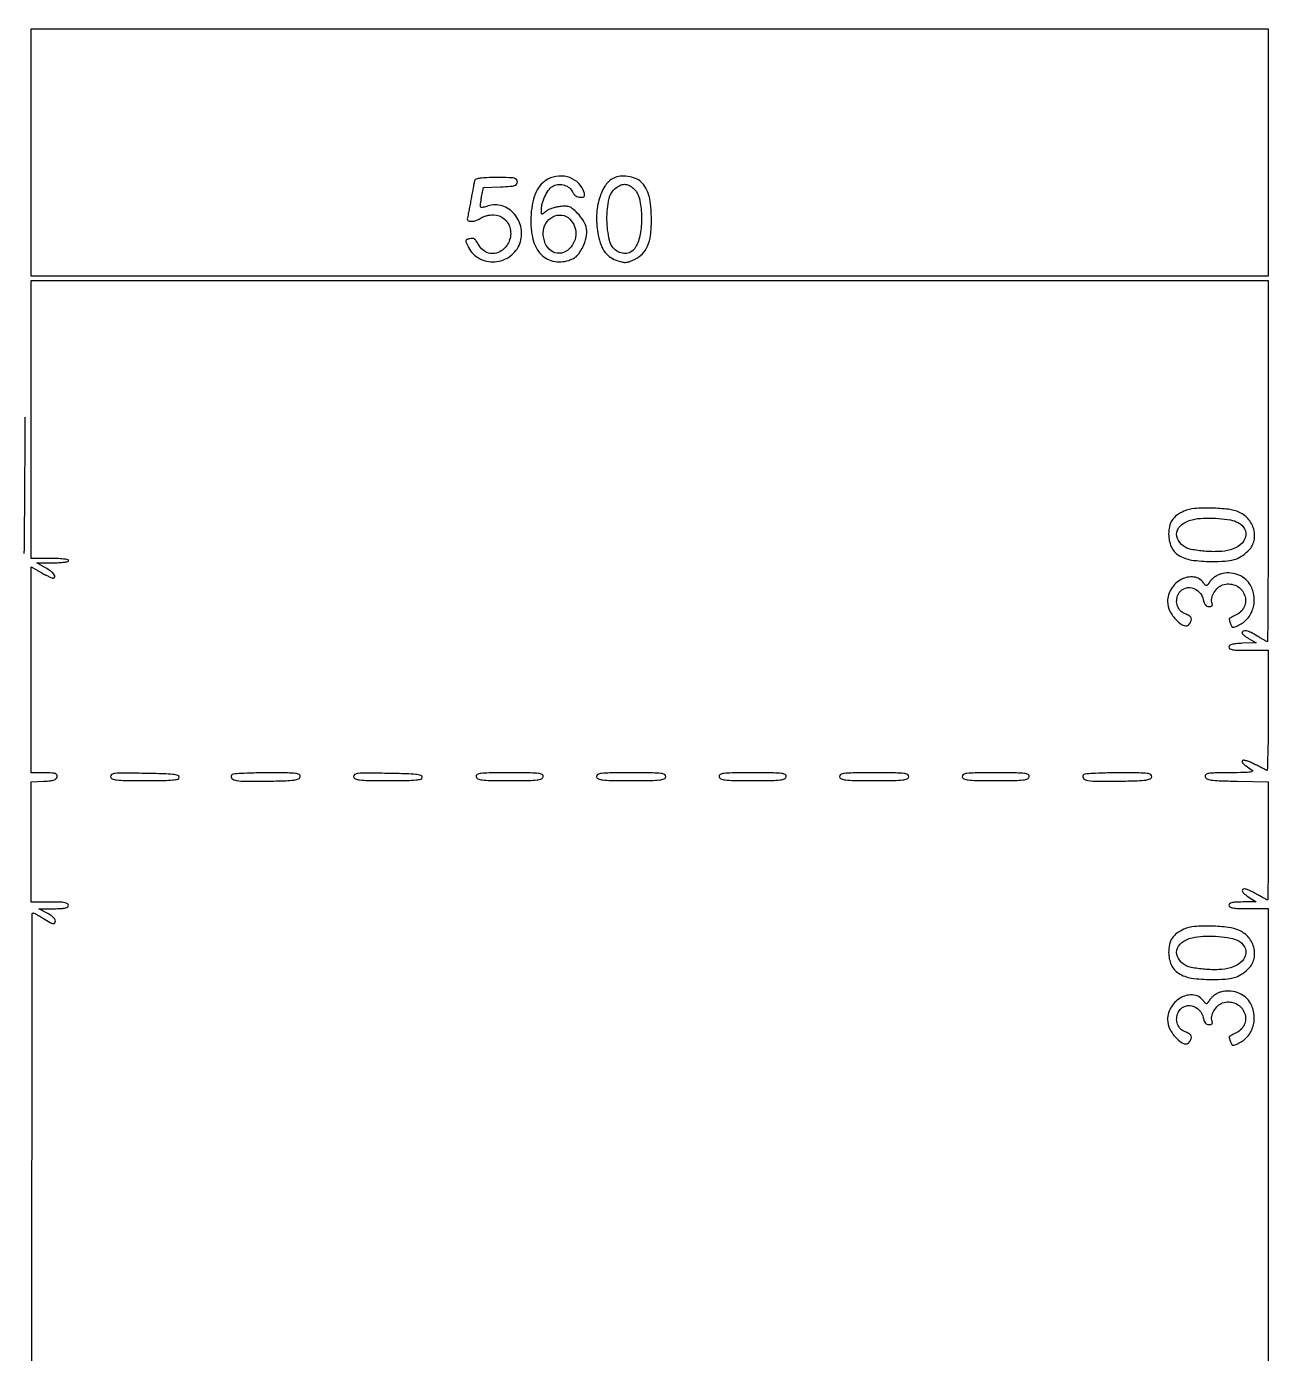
# Model space of a CAD drawing. Extents: x 0 to 836, y 5 to 589.
# Drawn here: x 546.8 to 594.8, y 268.6 to 319.9 of the extents above; entities that cross this region are included whole.
import ezdxf

# ---------------------------------------------------------------- set-up
doc = ezdxf.new("R2010")
doc.units = 0
doc.header["$MEASUREMENT"] = 0

msp = doc.modelspace()

# ---------------------------------------------------------------- linework, layer by layer
for points in [[(201.712326, 537.783562, -0.000001), (217.055896, 537.76491, -0.426088)], [(546.943559, 250.949215, -0.000176), (546.957638, 269.095817, -0.000001), (546.976289, 285.583213, -0.415883), (547.00245, 285.609167, -0.111035), (547.042209, 285.599941, -0.00754), (547.146667, 285.547635, -0.010506), (547.270054, 285.480175, -0.007675), (547.4043, 285.400307, 0.00846), (547.665569, 285.245422, 0.082579), (547.785625, 285.201132, 0.307657), (547.845, 285.226819, 0.142341), (547.8696, 285.311479, 0.168972), (547.849043, 285.370573, 0.03918), (547.776408, 285.448873, 0.036138), (547.673801, 285.530556, 0.0286), (547.55235, 285.60384), (547.2351, 285.771322), (547.80615, 285.775061, 0.009031), (548.098542, 285.782258, 0.045588), (548.260252, 285.804023, 0.104163), (548.346025, 285.843617, 0.236978), (548.3772, 285.9057, 0.266366), (548.340721, 285.969317, 0.088943), (548.2362, 286.007718, 0.037256), (548.037186, 286.027725, 0.00643), (547.6581, 286.0326), (546.939, 286.0326), (546.939, 288.354878), (546.939, 290.677156), (547.424628, 290.702528, 0.012571), (547.673624, 290.721824, 0.055818), (547.816848, 290.75295, 0.10964), (547.89832, 290.802222, 0.156356), (547.938431, 290.87595, 0.170556), (547.926974, 290.951859, 0.199387), (547.871117, 290.997916, 0.066037), (547.741567, 291.019358, 0.008037), (547.452803, 291.024), (546.939, 291.024), (546.939, 295.008239), (546.939, 298.992478), (547.313615, 298.772939, 0.010478), (547.464215, 298.68887, 0.013276), (547.606896, 298.61789, 0.011328), (547.728264, 298.564789, 0.097751), (547.785965, 298.5534, 0.337884), (547.844396, 298.597975, 0.233138), (547.827936, 298.683259, 0.071039), (547.694106, 298.815706, 0.030186), (547.482323, 298.953858), (547.1505, 299.142817), (547.76385, 299.144208, 0.012089), (548.00596, 299.150612, 0.022171), (548.202365, 299.169319, 0.019132), (548.349454, 299.195712, 0.352327), (548.3772, 299.2302, 0.362465), (548.347726, 299.265516, 0.015687), (548.176275, 299.291162, 0.019442), (547.94734, 299.309108, 0.009838), (547.6581, 299.3148), (546.939, 299.3148), (546.939, 304.6869), (546.939, 310.059), (570.8385, 310.059), (594.738, 310.059), (594.738, 303.0795, -0.00059), (594.73484, 300.403205, -0.000985), (594.725081, 298.150228, -0.000039), (594.712115, 296.11798, -0.412323), (594.694019, 296.1, -0.123338), (594.664957, 296.10728, -0.004527), (594.56454, 296.162128, -0.008014), (594.446563, 296.230464, -0.005516), (594.315, 296.3115, 0.025038), (594.077098, 296.445521, 0.062172), (593.888896, 296.511837, 0.131175), (593.770965, 296.506378, 0.326866), (593.7228, 296.440573, 0.190299), (593.738936, 296.39971, 0.029092), (593.803567, 296.33823, 0.029066), (593.892455, 296.271475, 0.021498), (593.99775, 296.207923), (594.2727, 296.0577), (593.74395, 296.032513, 0.011248), (593.486663, 296.01445, 0.045136), (593.331706, 295.985804, 0.089857), (593.245338, 295.943844, 0.239244), (593.2152, 295.884463, 0.284034), (593.253182, 295.822996, 0.076103), (593.36742, 295.786163, 0.033861), (593.580131, 295.766476, 0.006149), (593.9766, 295.7616), (594.738, 295.7616), (594.738, 293.42805, -0.002549), (594.733448, 292.535302, -0.004335), (594.719362, 291.788839, -0.000837), (594.700414, 291.140447, -0.540983), (594.67455, 291.124656, -0.005811), (594.632574, 291.145207, -0.000383), (594.51224, 291.205981, -0.000554), (594.368939, 291.278692, -0.000414), (594.211106, 291.359162, 0.018282), (594.053121, 291.432721, 0.027125), (593.909466, 291.48434, 0.025584), (593.792942, 291.512801, 0.248378), (593.745939, 291.498339, 0.275435), (593.732627, 291.445735, 0.127251), (593.770445, 291.383048, 0.04344), (593.879754, 291.293197, 0.006451), (594.117322, 291.134725, -0.495964), (594.120838, 291.087668, -0.151147), (594.043951, 291.052913, -0.026428), (593.797602, 291.035226, -0.003464), (593.272447, 291.028975, 0.003276), (592.678827, 291.022133, 0.034539), (592.437296, 291.001036, 0.125798), (592.330603, 290.955113, 0.283134), (592.300603, 290.87595, 0.245611), (592.365306, 290.794495, 0.070014), (592.525649, 290.748729, 0.026619), (592.835506, 290.722324, 0.003075), (593.533507, 290.704427), (594.738, 290.680954), (594.738, 288.399077, -0.001382), (594.735581, 287.524091, -0.002306), (594.728111, 286.787501, -0.000214), (594.718141, 286.130792, -0.409649), (594.704335, 286.1172, -0.118776), (594.680961, 286.122832, -0.002401), (594.572405, 286.179029, -0.005535), (594.44602, 286.24702, -0.003675), (594.302485, 286.327681, 0.011167), (594.153764, 286.408349, 0.013731), (594.01139, 286.476632, 0.012176), (593.889804, 286.527379, 0.090598), (593.82855, 286.539181, 0.188548), (593.748635, 286.508819, 0.340202), (593.736816, 286.443555, 0.103425), (593.822563, 286.338125, 0.028074), (593.99775, 286.211533), (594.2727, 286.03545), (593.74395, 286.034025, 0.010038), (593.475314, 286.027907, 0.04885), (593.324713, 286.006612, 0.11021), (593.244661, 285.967187, 0.227201), (593.2152, 285.9057, 0.273642), (593.253075, 285.841677, 0.084509), (593.36325, 285.803475, 0.035355), (593.573014, 285.7836, 0.005946), (593.9766, 285.7788), (594.738, 285.7788), (594.738, 227.8632)], [(835.446278, 121.592707, -0.000059), (835.429914, 203.53197, -0.00002), (835.42504, 321.569549), (835.424938, 588.3084), (835.769253, 588.3084, 0.013775), (835.969061, 588.313906, 0.121919), (836.052736, 588.339582, 0.232745), (836.087862, 588.394014, 0.064289), (836.086534, 588.49875), (836.0595, 588.6891), (420.497259, 588.710259, 0.000013), (261.145696, 588.714318, 0.000021), (126.989856, 588.708632)], [(718.0002, 512.4222), (718.0002, 320.588723, -0.000011), (717.997333, 194.273324, -0.000202)], [(604.852986, 529.408162, -0.000002), (620.423836, 529.389509, -0.550615)], [(238.738155, 529.614638, -0.000002), (224.300981, 529.63329, -0.415836)], [(308.18842, 529.408162, -0.000002), (322.638019, 529.38951, -0.415836)], [(531.796111, 538.074638, -0.000002), (517.6951, 538.093291, -0.426056)], [(413.368417, 538.074638, -0.000002), (399.676779, 538.093291, -0.415815)], [(693.315638, 481.579418, -0.000002), (693.334294, 494.031443, -0.550517)], [(336.166934, 548.220763, -0.000002), (326.827688, 548.233536, -0.413812)], [(693.109162, 421.684687, -0.000002), (693.090507, 409.236574, -0.415775)], [(689.941022, 529.408162, -0.000003), (701.809045, 529.389505, -0.550493)], [(333.609652, 529.614638, -0.000003), (323.198363, 529.633296, -0.415688)], [(383.716206, 529.408162, -0.000003), (394.123716, 529.389504, -0.425916)], [(604.231838, 387.151416, -0.000003), (604.250494, 398.693431, -0.41574)], [(718.148241, 147.565102, 0.000075), (718.164575, 211.571705, 0.000026), (718.1694, 303.889409), (718.1694, 512.350018)], [(546.6852, 304.7715, -0.000903), (546.681537, 302.744005, -0.001507), (546.670224, 301.037203, -0.000092), (546.655167, 299.50474, -0.411285)], [(598.142374, 133.226362, -0.000004), (607.061927, 133.207701, -0.425827)], [(717.979042, 153.570589, -0.000014), (717.95733, 128.915092, -0.566366)]]:
    msp.add_lwpolyline(points, format="xyb")
msp.add_lwpolyline([(594.738, 315.0081), (594.738, 310.2282), (570.8385, 310.2282), (546.939, 310.2282), (546.939, 315.0081), (546.939, 319.788), (570.8385, 319.788), (594.738, 319.788)], close=True)
for points in [[(564.075361, 313.92945, 0.02255), (564.05802, 313.861498, 0.002137), (564.023824, 313.693231, 0.002729), (563.984986, 313.492115, 0.002147), (563.945031, 313.2738, -0.001804), (563.904106, 313.049312, -0.001915), (563.862345, 312.829518, -0.001823), (563.824972, 312.640533, -0.008796), (563.801444, 312.53355, 0.039745), (563.785876, 312.433666, 0.193045), (563.802824, 312.380062, 0.188632), (563.852442, 312.352289, 0.03774), (563.955579, 312.345891, 0.049849), (564.04394, 312.355927, 0.030749), (564.14473, 312.384277, 0.030656), (564.241895, 312.425011, 0.047361), (564.31932, 312.472791, -0.068732), (564.404563, 312.520507, -0.03001), (564.528151, 312.560513, -0.028995), (564.666562, 312.587863, -0.034291), (564.799629, 312.597, -0.179822), (565.213349, 312.443236, -0.164577), (565.44503, 312.050422, -0.150691), (565.400453, 311.569773, -0.150917), (565.092914, 311.198047, -0.102459), (564.854759, 311.104074, -0.112636), (564.607347, 311.117125, -0.109373), (564.384615, 311.237335, -0.092118), (564.216941, 311.447119, 0.026345), (564.133702, 311.584965, 0.096487), (564.061688, 311.656561, 0.135642), (563.982328, 311.682902, 0.075329), (563.880119, 311.672694, 0.034678), (563.765943, 311.634954, 0.271415), (563.733319, 311.592231, 0.139326), (563.744091, 311.523188, 0.008024), (563.837819, 311.328, 0.156184), (564.252727, 310.90318, 0.14216), (564.854138, 310.778192, 0.138346), (565.441322, 310.994174, 0.145825), (565.814745, 311.481557, 0.137805), (565.868086, 312.070773, 0.129501), (565.609838, 312.61766, 0.138656), (565.132436, 312.941822, 0.165582), (564.591213, 312.937902, -0.015626), (564.4921, 312.906788, -0.022771), (564.402902, 312.886148, -0.019615), (564.330467, 312.875746, -0.225934), (564.304097, 312.885103, -0.212282), (564.293099, 312.913709, -0.010292), (564.30059, 313.017723, -0.015263), (564.316212, 313.144102, -0.010272), (564.341399, 313.287335), (564.413767, 313.6545), (565.066984, 313.679209, 0.006199), (565.447636, 313.698336, 0.055294), (565.612489, 313.727156, 0.160844), (565.69028, 313.780663, 0.163774), (565.7202, 313.869559, 0.187788), (565.68532, 313.959154, 0.157711), (565.59609, 314.009705, 0.046473), (565.401988, 314.031089, 0.004211), (564.913845, 314.0352, 0.007328), (564.536987, 314.029677, 0.024042), (564.288812, 314.010434, 0.032009), (564.127543, 313.97951, 0.261313)], [(566.9046, 313.97618, 0.091039), (566.647211, 313.777604, 0.071413), (566.450853, 313.484028, 0.058997), (566.317636, 313.093925, 0.035155), (566.248622, 312.607494, 0.065252), (566.300503, 311.738957, 0.12543), (566.595369, 311.111871, 0.165394), (567.088475, 310.806906, 0.137042), (567.7083, 310.835641, 0.03902), (567.889683, 310.911627, 0.072123), (568.019593, 311.004119, 0.063137), (568.128556, 311.138319, 0.023863), (568.246342, 311.349807, 0.05808), (568.379309, 311.720493, 0.096714), (568.391061, 312.050895, 0.097528), (568.277798, 312.359532, 0.059881), (568.037743, 312.665177, 0.02073), (567.857954, 312.830645, 0.087428), (567.731846, 312.90421, 0.092225), (567.591601, 312.928246, 0.024517), (567.364182, 312.91385, 0.029908), (567.20583, 312.886335, 0.026782), (567.045808, 312.839386, 0.027747), (566.906644, 312.781462, 0.071538), (566.816567, 312.720793, -0.010472), (566.708448, 312.62699, -0.297784), (566.67338, 312.622945, -0.274003), (566.653578, 312.65371, -0.009257), (566.6508, 312.803753, -0.072542), (566.68871, 313.063676, -0.047148), (566.802588, 313.345602, -0.048132), (566.958489, 313.58654, -0.118747), (567.123258, 313.715455, -0.094816), (567.331095, 313.765977, -0.089828), (567.547154, 313.737778, -0.093742), (567.73211, 313.637719, -0.11562), (567.851657, 313.482966, 0.05591), (567.905984, 313.392176, 0.077484), (567.974289, 313.326575, 0.081855), (568.056213, 313.287284, 0.071083), (568.150581, 313.2738, 0.033646), (568.258215, 313.281051, 0.197222), (568.306293, 313.308833, 0.203472), (568.32014, 313.361759, 0.035991), (568.297511, 313.46415, 0.122665), (568.094565, 313.807707, 0.110661), (567.74693, 314.031852, 0.105474), (567.322303, 314.092598, 0.10222)], [(569.445139, 314.016131, 0.133039), (569.102129, 313.696462, 0.072917), (568.871271, 313.166039, 0.063285), (568.779476, 312.50765, 0.054258), (568.846788, 311.810699, 0.038109), (568.959029, 311.421649, 0.07364), (569.115166, 311.138584, 0.08606), (569.327715, 310.94136, 0.071427), (569.608075, 310.811521, 0.026842), (569.794801, 310.766335, 0.069755), (569.932697, 310.760199, 0.067582), (570.069501, 310.792198, 0.024029), (570.253854, 310.872935, 0.08301), (570.553712, 311.089949, 0.092798), (570.753009, 311.38529, 0.071312), (570.864971, 311.795949, 0.029806), (570.901858, 312.369792, 0.020525), (570.882203, 312.908843, 0.045555), (570.813311, 313.313727, 0.060037), (570.690412, 313.62186, 0.079457), (570.50596, 313.860494, 0.093169), (570.285839, 314.001085, 0.059297), (569.991542, 314.080677, 0.059632), (569.689133, 314.088708, 0.098591)], [(570.237333, 313.586558, -0.144075), (570.437134, 313.220145, -0.044146), (570.516437, 312.588023, -0.044375), (570.481311, 311.914724, -0.081718), (570.317595, 311.392676, -0.09631), (570.179649, 311.214564, -0.114296), (569.992536, 311.114237, -0.114637), (569.780814, 311.106551, -0.097318), (569.573081, 311.190974, -0.192896), (569.280369, 311.610096, -0.054774), (569.184095, 312.41464, -0.054766), (569.264926, 313.222159, -0.189883), (569.549312, 313.652006, -0.063398), (569.735019, 313.749725, -0.113636), (569.905019, 313.772203, -0.112269), (570.069141, 313.718098, -0.060914)], [(567.748448, 312.429952, -0.10684), (567.933747, 312.142461, -0.109765), (567.981366, 311.806979, -0.109146), (567.882407, 311.481413, -0.104617), (567.654458, 311.222035, -0.151218), (567.336774, 311.109242, -0.167491), (567.02561, 311.202401, -0.139993), (566.798931, 311.488627, -0.098224), (566.71848, 311.894202, -0.135032), (566.819207, 312.260376, -0.139461), (567.092174, 312.518151, -0.152321), (567.440666, 312.580604, -0.166619)], [(591.4809, 301.141947, 0.053672), (591.208415, 300.984871, 0.089458), (591.026064, 300.793853, 0.090403), (590.923122, 300.552681, 0.055837), (590.8887, 300.2454, 0.10406), (590.989434, 299.766623, 0.148393), (591.270581, 299.439118, 0.105117), (591.770065, 299.25264, 0.03681), (592.5384, 299.195475, 0.014948), (593.077993, 299.211244, 0.05366), (593.417403, 299.268223, 0.072223), (593.681955, 299.385648, 0.044209), (593.954155, 299.592702, 0.140323), (594.176523, 299.95271, 0.124029), (594.188762, 300.394581, 0.116908), (593.987311, 300.80964, 0.115538), (593.620234, 301.092253, 0.076424), (593.195118, 301.211515, 0.024439), (592.538538, 301.258932, 0.024038), (591.885057, 301.242694, 0.085905)], [(593.573524, 300.699287, -0.152341), (593.822014, 300.455515, -0.193791), (593.856903, 300.138997, -0.158165), (593.656544, 299.837661, -0.101891), (593.278876, 299.647146, -0.056119), (592.831266, 299.578581, -0.030501), (592.27432, 299.590336, -0.02923), (591.75322, 299.664053, -0.110494), (591.454163, 299.797269, -0.135251), (591.226303, 300.089196, -0.203488), (591.228725, 300.407652, -0.162529), (591.473082, 300.679968, -0.086537), (591.9039, 300.834585, -0.038102), (592.328501, 300.875371, -0.025119), (592.819037, 300.86034, -0.02485), (593.27507, 300.800465, -0.073437)], [(592.89839, 298.711789, 0.048999), (592.783122, 298.666269, 0.03454), (592.663763, 298.59422, 0.035001), (592.558178, 298.50847, 0.05974), (592.48514, 298.421647, -0.011552), (592.394182, 298.289586, -0.189773), (592.349861, 298.261211, -0.271529), (592.30686, 298.276224, -0.023408), (592.232874, 298.371985, 0.211093), (591.866613, 298.593381, 0.153403), (591.391769, 298.50854, 0.129568), (590.99314, 298.145331, 0.144874), (590.846716, 297.648151, 0.118743), (590.937088, 297.275169, 0.075627), (591.199631, 296.911321, 0.104789), (591.494489, 296.71562, 0.360451), (591.697163, 296.78161, 0.058537), (591.762489, 296.917826, 0.187349), (591.758514, 297.016702, 0.160649), (591.686991, 297.09676, 0.040558), (591.527018, 297.172463, -0.107945), (591.34518, 297.290556, -0.108648), (591.22966, 297.473464, -0.103734), (591.198382, 297.695204, -0.090479), (591.255786, 297.922805, -0.175419), (591.47012, 298.141717, -0.166765), (591.78008, 298.178517, -0.150308), (592.07129, 298.01536, -0.142024), (592.228464, 297.71313, 0.036534), (592.261834, 297.592758, 0.090483), (592.307454, 297.513804, 0.120338), (592.368868, 297.469322, 0.097136), (592.44903, 297.4536, 0.049538), (592.522426, 297.46089, 0.157244), (592.564954, 297.484674, 0.197701), (592.579969, 297.524738, 0.083848), (592.568411, 297.582019, -0.147101), (592.554672, 297.766588, -0.075242), (592.638991, 297.985274, -0.072203), (592.790037, 298.178947, -0.107624), (592.972555, 298.290812, -0.182238), (593.452562, 298.278765, -0.185988), (593.800115, 297.952782, -0.197143), (593.827847, 297.493798, -0.195315), (593.525405, 297.14527, 0.002093), (593.42109, 297.091692, 0.003032), (593.32945, 297.04343, 0.001553), (593.252159, 297.001815, 0.050235), (593.234533, 296.989823, 0.2614), (593.228538, 296.973978, 0.016535), (593.237921, 296.923213, 0.020895), (593.254403, 296.860657, 0.013728), (593.27832, 296.790109, 0.039093), (593.327135, 296.684359, 0.24682), (593.375285, 296.653072, 0.130591), (593.448355, 296.665423, 0.008927), (593.639688, 296.756677, 0.116211), (593.973877, 297.034899, 0.103036), (594.166917, 297.445154, 0.100295), (594.182905, 297.907976, 0.104035), (594.016389, 298.333859, 0.088767), (593.810798, 298.551425, 0.077816), (593.533268, 298.696368, 0.07552), (593.216791, 298.752398, 0.075811)], [(550.000285, 290.878132, 0.251212), (550.067728, 290.795155, 0.071206), (550.234255, 290.751942, 0.025348), (550.561801, 290.731925, 0.002588), (551.339359, 290.7279, 0.002964), (552.061334, 290.73218, 0.021179), (552.409993, 290.751099, 0.045119), (552.597997, 290.78662, 0.335246), (552.6495, 290.8548, 0.334881), (552.597483, 290.923756, 0.04165), (552.401282, 290.962502, 0.020579), (552.042103, 290.987892, 0.002999), (551.310427, 291.005032, 0.002151), (550.491387, 291.015778, 0.02635), (550.17873, 291.002053, 0.099142), (550.03915, 290.959762, 0.328399)], [(554.675344, 290.932029, 0.362859), (554.692641, 290.811553, 0.142614), (554.855229, 290.733272, 0.039903), (555.250133, 290.699373, 0.006123), (556.039013, 290.704405, 0.002888), (556.772683, 290.72231, 0.025518), (557.095586, 290.748588, 0.067043), (557.262579, 290.794107, 0.250335), (557.328791, 290.87595, 0.329521), (557.289982, 290.956908, 0.093362), (557.148185, 291.000922, 0.026378), (556.835924, 291.020321, 0.002325), (556.044696, 291.024, 0.004799), (555.471943, 291.018503, 0.011967), (555.053682, 291.000452, 0.008478), (554.742865, 290.974276, 0.233154)], [(559.390885, 290.878132, 0.251212), (559.458328, 290.795155, 0.071206), (559.624855, 290.751942, 0.025348), (559.952401, 290.731925, 0.002588), (560.729959, 290.7279, 0.002964), (561.451934, 290.73218, 0.021179), (561.800593, 290.751099, 0.045119), (561.988597, 290.78662, 0.335246), (562.0401, 290.8548, 0.334881), (561.988083, 290.923756, 0.04165), (561.791882, 290.962502, 0.020579), (561.432703, 290.987892, 0.002999), (560.701027, 291.005032, 0.002151), (559.881987, 291.015778, 0.02635), (559.56933, 291.002053, 0.099142), (559.42975, 290.959762, 0.328399)], [(564.128905, 290.87595, 0.251426), (564.195044, 290.794644, 0.070478), (564.358954, 290.751998, 0.025711), (564.679103, 290.731994, 0.002748), (565.4241, 290.7279, 0.002748), (566.169097, 290.731994, 0.025711), (566.489246, 290.751998, 0.070478), (566.653156, 290.794644, 0.251426), (566.719295, 290.87595, 0.330993), (566.680251, 290.956976, 0.092428), (566.537188, 291.00094, 0.026158), (566.222403, 291.020326, 0.002301), (565.4241, 291.024, 0.002301), (564.625797, 291.020326, 0.026158), (564.311012, 291.00094, 0.092428), (564.167949, 290.956976, 0.330993)], [(568.781905, 290.87595, 0.254832), (568.849142, 290.794368, 0.068159), (569.018015, 290.751903, 0.024934), (569.347843, 290.731962, 0.002632), (570.1194, 290.7279, 0.002632), (570.890957, 290.731962, 0.024934), (571.220785, 290.751903, 0.068159), (571.389658, 290.794368, 0.254832), (571.456895, 290.87595, 0.335991), (571.416819, 290.95724, 0.088793), (571.268756, 291.000999, 0.02535), (570.944319, 291.020344, 0.002216), (570.1194, 291.024, 0.002216), (569.294481, 291.020344, 0.02535), (568.970044, 291.000999, 0.088793), (568.821981, 290.95724, 0.335991)], [(573.519505, 290.87595, 0.251426), (573.585644, 290.794644, 0.070478), (573.749554, 290.751998, 0.025711), (574.069703, 290.731994, 0.002748), (574.8147, 290.7279, 0.002748), (575.559697, 290.731994, 0.025711), (575.879846, 290.751998, 0.070478), (576.043756, 290.794644, 0.251426), (576.109895, 290.87595, 0.330993), (576.070851, 290.956976, 0.092428), (575.927788, 291.00094, 0.026158), (575.613003, 291.020326, 0.002301), (574.8147, 291.024, 0.002301), (574.016397, 291.020326, 0.026158), (573.701612, 291.00094, 0.092428), (573.558549, 290.956976, 0.330993)], [(578.172505, 290.87595, 0.254832), (578.239742, 290.794368, 0.068159), (578.408615, 290.751903, 0.024934), (578.738443, 290.731962, 0.002632), (579.51, 290.7279, 0.002632), (580.281557, 290.731962, 0.024934), (580.611385, 290.751903, 0.068159), (580.780258, 290.794368, 0.254832), (580.847495, 290.87595, 0.335991), (580.807419, 290.95724, 0.088793), (580.659356, 291.000999, 0.02535), (580.334919, 291.020344, 0.002216), (579.51, 291.024, 0.002216), (578.685081, 291.020344, 0.02535), (578.360644, 291.000999, 0.088793), (578.212581, 290.95724, 0.335991)], [(582.910105, 290.87595, 0.251426), (582.976244, 290.794644, 0.070478), (583.140154, 290.751998, 0.025711), (583.460303, 290.731994, 0.002748), (584.2053, 290.7279, 0.002748), (584.950297, 290.731994, 0.025711), (585.270446, 290.751998, 0.070478), (585.434356, 290.794644, 0.251426), (585.500495, 290.87595, 0.330993), (585.461451, 290.956976, 0.092428), (585.318388, 291.00094, 0.026158), (585.003603, 291.020326, 0.002301), (584.2053, 291.024, 0.002301), (583.406997, 291.020326, 0.026158), (583.092212, 291.00094, 0.092428), (582.949149, 290.956976, 0.330993)], [(587.584744, 290.932029, 0.362859), (587.602041, 290.811553, 0.142614), (587.764629, 290.733272, 0.039903), (588.159533, 290.699373, 0.006123), (588.948413, 290.704405, 0.002888), (589.682083, 290.72231, 0.025518), (590.004986, 290.748588, 0.067043), (590.171979, 290.794107, 0.250335), (590.238191, 290.87595, 0.329521), (590.199382, 290.956908, 0.093362), (590.057585, 291.000922, 0.026378), (589.745324, 291.020321, 0.002325), (588.954096, 291.024, 0.004799), (588.381343, 291.018503, 0.011967), (587.963082, 291.000452, 0.008478), (587.652265, 290.974276, 0.233154)], [(591.4809, 284.983347, 0.053672), (591.208415, 284.826271, 0.089458), (591.026064, 284.635253, 0.090403), (590.923122, 284.394081, 0.055837), (590.8887, 284.0868, 0.10406), (590.989434, 283.608023, 0.148393), (591.270581, 283.280518, 0.105117), (591.770065, 283.09404, 0.03681), (592.5384, 283.036875, 0.014948), (593.077993, 283.052644, 0.05366), (593.417403, 283.109623, 0.072223), (593.681955, 283.227048, 0.044209), (593.954155, 283.434102, 0.140323), (594.176523, 283.79411, 0.124029), (594.188762, 284.235981, 0.116908), (593.987311, 284.65104, 0.115538), (593.620234, 284.933653, 0.076424), (593.195118, 285.052915, 0.024439), (592.538538, 285.100332, 0.024038), (591.885057, 285.084094, 0.085905)], [(593.573524, 284.540687, -0.152341), (593.822014, 284.296915, -0.193791), (593.856903, 283.980397, -0.158165), (593.656544, 283.679061, -0.101891), (593.278876, 283.488546, -0.056119), (592.831266, 283.419981, -0.030501), (592.27432, 283.431736, -0.02923), (591.75322, 283.505453, -0.110494), (591.454163, 283.638669, -0.135251), (591.226303, 283.930596, -0.203488), (591.228725, 284.249052, -0.162529), (591.473082, 284.521368, -0.086537), (591.9039, 284.675985, -0.038102), (592.328501, 284.716771, -0.025119), (592.819037, 284.70174, -0.02485), (593.27507, 284.641865, -0.073437)], [(592.89839, 282.553189, 0.048999), (592.783122, 282.507669, 0.03454), (592.663763, 282.43562, 0.035001), (592.558178, 282.34987, 0.05974), (592.48514, 282.263047, -0.011552), (592.394182, 282.130986, -0.189773), (592.349861, 282.102611, -0.271529), (592.30686, 282.117624, -0.023408), (592.232874, 282.213385, 0.211093), (591.866613, 282.434781, 0.153403), (591.391769, 282.34994, 0.129568), (590.99314, 281.986731, 0.144874), (590.846716, 281.489551, 0.118743), (590.937088, 281.116569, 0.075627), (591.199631, 280.752721, 0.104789), (591.494489, 280.55702, 0.360451), (591.697163, 280.62301, 0.058537), (591.762489, 280.759226, 0.187349), (591.758514, 280.858102, 0.160649), (591.686991, 280.93816, 0.040558), (591.527018, 281.013863, -0.107945), (591.34518, 281.131956, -0.108648), (591.22966, 281.314864, -0.103734), (591.198382, 281.536604, -0.090479), (591.255786, 281.764205, -0.175419), (591.47012, 281.983117, -0.166765), (591.78008, 282.019917, -0.150308), (592.07129, 281.85676, -0.142024), (592.228464, 281.55453, 0.036534), (592.261834, 281.434158, 0.090483), (592.307454, 281.355204, 0.120338), (592.368868, 281.310722, 0.097136), (592.44903, 281.295, 0.049538), (592.522426, 281.30229, 0.157244), (592.564954, 281.326074, 0.197701), (592.579969, 281.366138, 0.083848), (592.568411, 281.423419, -0.147101), (592.554672, 281.607988, -0.075242), (592.638991, 281.826674, -0.072203), (592.790037, 282.020347, -0.107624), (592.972555, 282.132212, -0.182238), (593.452562, 282.120165, -0.185988), (593.800115, 281.794182, -0.197143), (593.827847, 281.335198, -0.195315), (593.525405, 280.98667, 0.002093), (593.42109, 280.933092, 0.003032), (593.32945, 280.88483, 0.001553), (593.252159, 280.843215, 0.050235), (593.234533, 280.831223, 0.2614), (593.228538, 280.815378, 0.016535), (593.237921, 280.764613, 0.020895), (593.254403, 280.702057, 0.013728), (593.27832, 280.631509, 0.039093), (593.327135, 280.525759, 0.24682), (593.375285, 280.494472, 0.130591), (593.448355, 280.506823, 0.008927), (593.639688, 280.598077, 0.116211), (593.973877, 280.876299, 0.103036), (594.166917, 281.286554, 0.100295), (594.182905, 281.749376, 0.104035), (594.016389, 282.175259, 0.088767), (593.810798, 282.392825, 0.077816), (593.533268, 282.537768, 0.07552), (593.216791, 282.593798, 0.075811)]]:
    msp.add_lwpolyline(points, format="xyb", close=True)

doc.saveas('drawing.dxf')
